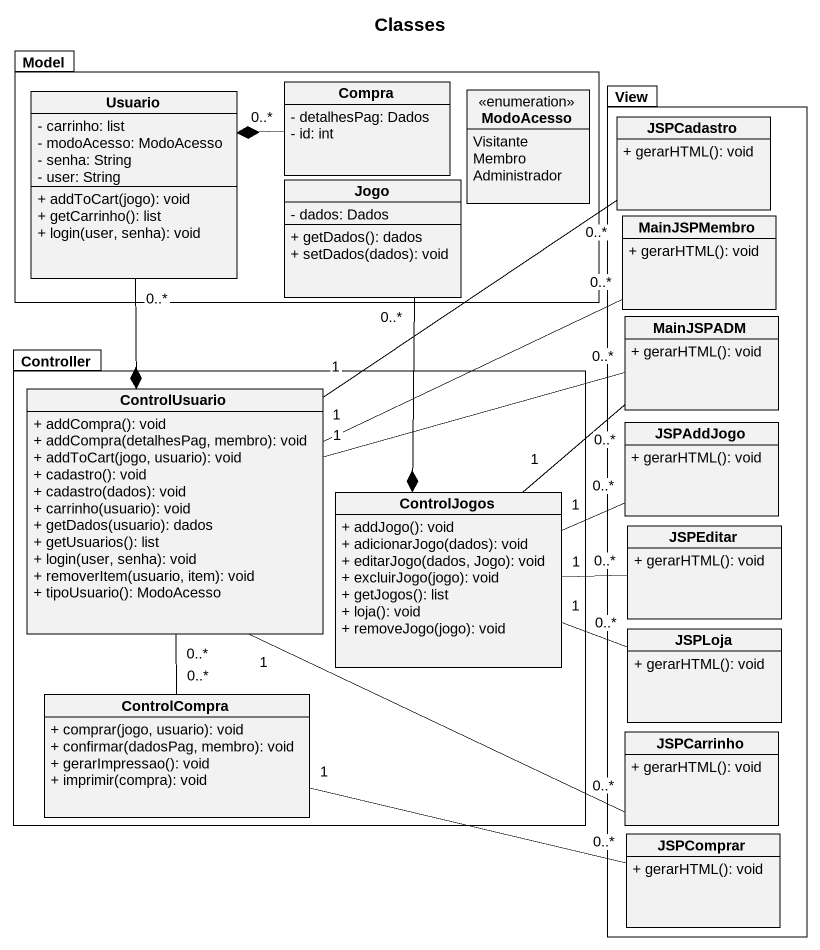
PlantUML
@startuml
title Classes
hide circle
hide empty members
skinparam classAttributeIconSize 0
package Model {
  class Usuario {
    - carrinho: list
    - modoAcesso: ModoAcesso
    - senha: String
    - user: String
    + addToCart(jogo): void
    + getCarrinho(): list
    + login(user, senha): void
  }
  class Compra {
    - detalhesPag: Dados
    - id: int
  }
  enum ModoAcesso {
    Visitante
    Membro
    Administrador
  }
  class Jogo {
    - dados: Dados
    + getDados(): dados
    + setDados(dados): void
  }
}
package View {
  class JSPCadastro {
    + gerarHTML(): void
  }
  class MainJSPMembro {
    + gerarHTML(): void
  }
  class MainJSPADM {
    + gerarHTML(): void
  }
  class JSPAddJogo {
    + gerarHTML(): void
  }
  class JSPEditar {
    + gerarHTML(): void
  }
  class JSPLoja {
    + gerarHTML(): void
  }
  class JSPCarrinho {
    + gerarHTML(): void
  }
  class JSPComprar {
    + gerarHTML(): void
  }
}
package Controller {
  class ControlUsuario {
    + addCompra(): void
    + addCompra(detalhesPag, membro): void
    + addToCart(jogo, usuario): void
    + cadastro(): void
    + cadastro(dados): void
    + carrinho(usuario): void
    + getDados(usuario): dados
    + getUsuarios(): list
    + login(user, senha): void
    + removerItem(usuario, item): void
    + tipoUsuario(): ModoAcesso
  }
  class ControlJogos {
    + addJogo(): void
    + adicionarJogo(dados): void
    + editarJogo(dados, Jogo): void
    + excluirJogo(jogo): void
    + getJogos(): list
    + loja(): void
    + removeJogo(jogo): void
  }
  class ControlCompra {
    + comprar(jogo, usuario): void
    + confirmar(dadosPag, membro): void
    + gerarImpressao(): void
    + imprimir(compra): void
  }
}
Usuario "0..*" --* ControlUsuario
Compra "0..*" -left-* Usuario
Jogo "0..*" --* ControlJogos
ControlUsuario "1" -up- "0..*" JSPCadastro
ControlUsuario "1" -right- "0..*" MainJSPMembro
ControlUsuario "1" -right- "0..*" MainJSPADM
ControlUsuario "0..*" -- "0..*" ControlCompra
ControlUsuario "1" -right- "0..*" JSPCarrinho
ControlJogos "1" -up- "0..*" MainJSPADM
ControlJogos "1" -right- "0..*" JSPAddJogo
ControlJogos "1" -right- "0..*" JSPEditar
ControlJogos "1" -right- "0..*" JSPLoja
ControlCompra "1" -right- "0..*" JSPComprar
@enduml
